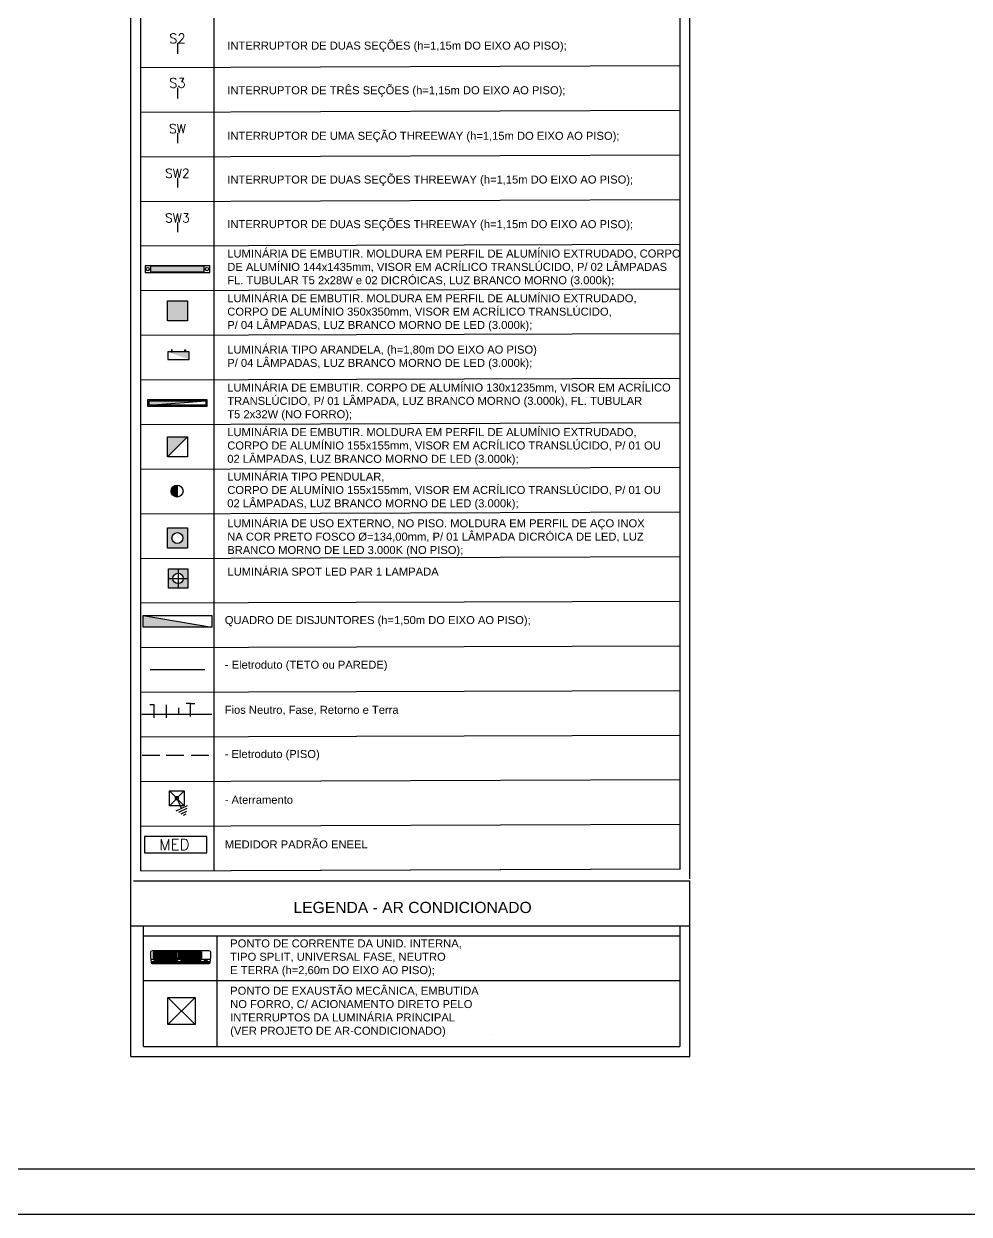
# Model space of a CAD drawing. Header units: millimetres. Extents: x 3082 to 3316, y 298 to 342.
# Drawn here: x 3268.73 to 3284.5, y 297.75 to 317.6 of the extents above; entities that cross this region are included whole.
import ezdxf
from ezdxf.enums import TextEntityAlignment as Align

# ---------------------------------------------------------------- set-up
doc = ezdxf.new("R2010")
doc.units = ezdxf.units.MM
doc.header["$MEASUREMENT"] = 0
doc.linetypes.add('CONTINU', pattern=[0])
doc.linetypes.add('HIDDEN', pattern=[0.375, 0.25, -0.125])
doc.layers.get('0').update_dxf_attribs({"linetype": 'CONTINUOUS'})
for name, color, linetype in [('-HIDRO', 8, 'CONTINUOUS'), ('Ar condicionado', 3, 'CONTINUOUS'), ('eletroduto parede e teto', 2, 'CONTINU'), ('LUMINO', 4, 'CONTINUOUS'), ('PL3', 3, 'CONTINUOUS'), ('Pontos Elétricos e Luminotécnica', 3, 'CONTINUOUS'), ('Pontos Luminotécnicos', 3, 'CONTINUOUS'), ('PONTOS_ELETRICOS', 2, 'CONTINUOUS'), ('projeção', 6, 'CONTINUOUS'), ('TEXTO', 2, 'CONTINUOUS'), ('TXT_0', 7, 'CONTINUOUS')]:
    doc.layers.add(name, color=color, linetype=linetype)
doc.styles.add('ARIAL', font='arial.ttf', dxfattribs={"height": 2})
doc.styles.add('PADRAO_TXT', font='romans.shx')
doc.styles.add('ROMANS', font='romans.shx', dxfattribs={"height": 0.1})

# ---------------------------------------------------------------- blocks, each defined once
blk = doc.blocks.new('interruptor tw duplo')
at = {"layer": 'PL3'}
blk.add_line((0, 0.111), (0, 0), dxfattribs=at)
at = {"layer": 'PL3', "style": 'ROMANS'}
blk.add_text('SW2', height=0.0995, dxfattribs=at).set_placement((0, 0.16), align=Align.MIDDLE)
blk = doc.blocks.new('interruptor threeway simples.01')
at = {"layer": 'PL3'}
blk.add_line((0, 2.48), (0, 0), dxfattribs=at)
at = {"layer": 'PL3', "style": 'ROMANS'}
blk.add_text('SW', height=2.231, dxfattribs=at).set_placement((0, 3.59), align=Align.MIDDLE)
blk = doc.blocks.new('INTERRUPTOR 2.01')
at = {"layer": 'Pontos Elétricos e Luminotécnica'}
blk.add_line((0, 2.68), (0, 0.01), dxfattribs=at)
at = {"layer": 'Pontos Elétricos e Luminotécnica', "style": 'ROMANS'}
blk.add_text('S2', height=2.396, dxfattribs=at).set_placement((0, 3.87), align=Align.MIDDLE)
blk = doc.blocks.new('INTERRUPTOR 3.01')
at = {"layer": 'Pontos Elétricos e Luminotécnica'}
blk.add_line((0, 2.66), (0, 0), dxfattribs=at)
at = {"layer": 'Pontos Elétricos e Luminotécnica', "style": 'ROMANS'}
blk.add_text('S3', height=2.396, dxfattribs=at).set_placement((0, 3.86), align=Align.MIDDLE)
blk = doc.blocks.new('INTERRUPTOR THREEWAY.01')
at = {"layer": 'Pontos Elétricos e Luminotécnica'}
blk.add_line((0, 2.48), (0, 0), dxfattribs=at)
at = {"layer": 'Pontos Elétricos e Luminotécnica', "style": 'ROMANS'}
blk.add_text('SW3', height=2.231, dxfattribs=at).set_placement((0, 3.59), align=Align.MIDDLE)
blk = doc.blocks.new('1111')
at = {"layer": 'Pontos Luminotécnicos'}
h = blk.add_hatch(color=9, dxfattribs=at)
h.dxf.hatch_style = 1
h.paths.add_polyline_path([(-1.3125, -0.134), (-0.1225, -0.134), (-0.1225, -0.01), (-1.3125, -0.01)])
for points in [[(-1.435, -0.144), (0, -0.144), (0, 0), (-1.435, 0)], [(-1.3125, -0.134), (-0.1225, -0.134), (-0.1225, -0.01), (-1.3125, -0.01)]]:
    blk.add_lwpolyline(points, close=True, dxfattribs=at)
for centre in [(-1.37375, -0.072), (-0.06125, -0.072)]:
    blk.add_circle(centre, 0.03675, dxfattribs=at)
blk = doc.blocks.new('ar projeção.01')
at = {"layer": 'projeção', "ltscale": 0.5}
for p, q in [((-0.49, -0.14), (0.49, -0.14)), ((-0.485, -0.181), (0.485, -0.181)), ((-0.455, -0.14), (-0.44, -0.16)), ((-0.452, -0.021), (-0.452, -0.123)), ((-0.452, -0.021), (-0.175, -0.021)), ((-0.452, -0.034), (-0.07, -0.034)), ((-0.452, -0.048), (-0.07, -0.048)), ((-0.452, -0.06), (-0.07, -0.06)), ((-0.452, -0.073), (-0.07, -0.073)), ((-0.452, -0.085), (-0.07, -0.085)), ((-0.452, -0.098), (-0.07, -0.098)), ((-0.452, -0.11), (-0.07, -0.11)), ((-0.452, -0.123), (-0.175, -0.123)), ((-0.44, -0.16), (-0.05, -0.16)), ((-0.406, -0.021), (-0.406, -0.123)), ((-0.36, -0.021), (-0.36, -0.123)), ((-0.314, -0.021), (-0.314, -0.123)), ((-0.267, -0.021), (-0.267, -0.123)), ((-0.221, -0.021), (-0.221, -0.123)), ((-0.175, -0.021), (0.343, -0.021)), ((-0.175, -0.021), (-0.175, -0.123)), ((-0.175, -0.123), (0.343, -0.123)), ((-0.129, -0.021), (-0.129, -0.123)), ((-0.07, -0.021), (-0.07, -0.123)), ((-0.034, -0.14), (-0.05, -0.16)), ((-0.04, -0.021), (-0.04, -0.123)), ((-0.04, -0.034), (0.343, -0.034)), ((-0.04, -0.048), (0.343, -0.048)), ((-0.04, -0.06), (0.343, -0.06)), ((-0.04, -0.073), (0.343, -0.073)), ((-0.04, -0.085), (0.343, -0.085)), ((-0.04, -0.098), (0.343, -0.098)), ((-0.04, -0.11), (0.343, -0.11)), ((-0.01, -0.14), (0.006, -0.16)), ((0.006, -0.16), (0.335, -0.16)), ((0.019, -0.021), (0.019, -0.123)), ((0.065, -0.021), (0.065, -0.123)), ((0.111, -0.021), (0.111, -0.123)), ((0.158, -0.021), (0.158, -0.123)), ((0.204, -0.021), (0.204, -0.123)), ((0.25, -0.021), (0.25, -0.123)), ((0.296, -0.021), (0.296, -0.123)), ((0.35, -0.14), (0.335, -0.16)), ((0.343, -0.021), (0.343, -0.123)), ((0.376, -0.14), (0.391, -0.16)), ((0.391, -0.16), (0.44, -0.16)), ((0.455, -0.14), (0.44, -0.16)), ((-0.481, -0.201), (0.481, -0.201)), ((-0.471, -0.214), (0.471, -0.214))]:
    blk.add_line(p, q, dxfattribs=at)
blk.add_lwpolyline([(-0.453, -0.22, -0.36397), (-0.483, -0.195), (-0.495, -0.105), (-0.495, -0.03, -0.414214), (-0.465, 0), (0.465, 0, -0.414214), (0.495, -0.03), (0.495, -0.105), (0.483, -0.195, -0.36397), (0.453, -0.22)], format="xyb", close=True, dxfattribs=at)
blk = doc.blocks.new('*U301', base_point=(8491.6, 4881.8))
at = {"linetype": 'Continuous'}
for p, q in [((8479.6, 4869.8), (8503.6, 4893.8)), ((8479.6, 4893.8), (8503.6, 4869.8)), ((8479.6, 4893.8), (8503.6, 4893.8)), ((8479.6, 4869.8), (8479.6, 4893.8)), ((8508, 4889.4), (8493.3, 4882.6)), ((8503.6, 4893.8), (8503.6, 4869.8)), ((8503.8, 4898.5), (8512.2, 4880.3)), ((8508.3, 4897.8), (8514.6, 4884.2)), ((8512.8, 4897.1), (8517, 4888)), ((8517.2, 4896.4), (8519.3, 4891.9)), ((8503.6, 4869.8), (8479.6, 4869.8))]:
    blk.add_line(p, q, dxfattribs=at)
at = {"linetype": 'Continuous', "const_width": 3.68}
blk.add_lwpolyline([(8489.7, 4881.8, 1), (8493.4, 4881.8, 1)], format="xyb", close=True, dxfattribs=at)
blk = doc.blocks.new('medi')
at = {"layer": 'PONTOS_ELETRICOS'}
blk.add_lwpolyline([(-0.282, -0.074), (0.282, -0.074), (0.282, 0.074), (-0.282, 0.074)], close=True, dxfattribs=at)
at = {"layer": 'TXT_0', "style": 'PADRAO_TXT'}
blk.add_text('MED', height=0.1, dxfattribs=at).set_placement((-0.148, -0.049))
blk = doc.blocks.new('arandela')
at = {"layer": 'eletroduto parede e teto'}
blk.add_hatch(color=9, dxfattribs=at).paths.add_polyline_path([(-0.034, -0.145), (0.09, 0.211), (-0.034, 0.211)])
at = {"layer": 'Pontos Luminotécnicos', "ltscale": 0.5}
for points in [[(-0.034, -0.145), (0.09, -0.145), (0.09, 0.211), (-0.034, 0.211)], [(-0.07, 0.149), (-0.034, 0.149), (-0.034, 0.14), (-0.07, 0.14)], [(-0.07, -0.083), (-0.034, -0.083), (-0.034, -0.074), (-0.07, -0.074)]]:
    blk.add_lwpolyline(points, close=True, dxfattribs=at)
blk = doc.blocks.new('pendular')
at = {"layer": 'eletroduto parede e teto'}
blk.add_hatch(color=9, dxfattribs=at).paths.add_polyline_path([(3259.341, 320.702, 0.414214), (3259.441, 320.602), (3259.441, 320.802, 0.414214)])
at = {"layer": 'Pontos Luminotécnicos'}
blk.add_line((3259.441, 320.802), (3259.441, 320.602), dxfattribs=at)
blk.add_circle((3259.441, 320.702), 0.1, dxfattribs=at)
blk = doc.blocks.new('FACHO ABERTO.01')
at = {"layer": 'Pontos Luminotécnicos'}
h = blk.add_hatch(color=9, dxfattribs=at)
h.dxf.hatch_style = 1
h.paths.add_polyline_path([(0, 0.0675), (-0.0675, 0.0675), (-0.0675, 0), (-0.0361, 0, -0.414214), (0, 0.0361)])
h.paths.add_polyline_path([(0.0675, 0.0675), (0, 0.0675), (0, 0.0361, -0.414214), (0.0361, 0), (0.0675, 0)])
h.paths.add_polyline_path([(0.0675, 0), (0.0361, 0, -0.414214), (0, -0.0361), (0, -0.0675), (0.0675, -0.0675)])
h.paths.add_polyline_path([(0, -0.0361, -0.414214), (-0.0361, 0), (-0.0675, 0), (-0.0675, -0.0675), (0, -0.0675)])
for p, q in [((-0.0675, 0), (0.0675, 0)), ((0, 0.0675), (0, -0.0675))]:
    blk.add_line(p, q, dxfattribs=at)
blk.add_lwpolyline([(-0.0675, 0.0675), (0.0675, 0.0675), (0.0675, -0.0675), (-0.0675, -0.0675)], close=True, dxfattribs=at)
blk.add_circle((0, 0), 0.0361, dxfattribs=at)

msp = doc.modelspace()

# ---------------------------------------------------------------- hatches: boundary and pattern name
at = {"layer": 'Pontos Elétricos e Luminotécnica'}
msp.add_hatch(color=254, dxfattribs=at).paths.add_polyline_path([(3271.868, 307.535), (3270.719, 307.732), (3270.719, 307.535)])
at = {"layer": 'Pontos Luminotécnicos'}
h = msp.add_hatch(color=9, dxfattribs=at)
h.dxf.hatch_style = 1
h.paths.add_polyline_path([(3271.125, 312.643), (3271.459, 312.643), (3271.459, 312.978), (3271.125, 312.978)])
at = {"layer": 'Pontos Luminotécnicos', "ltscale": 0.05}
h = msp.add_hatch(color=9, dxfattribs=at)
h.dxf.hatch_style = 1
h.paths.add_polyline_path([(3271.764, 311.312), (3270.82, 311.312), (3270.82, 311.236)])
h = msp.add_hatch(color=9, dxfattribs=at)
h.dxf.hatch_style = 1
h.paths.add_polyline_path([(3271.459, 310.71), (3271.125, 310.71), (3271.125, 310.376)])
at = {"layer": 'Pontos Luminotécnicos'}
h = msp.add_hatch(color=251, dxfattribs=at)
h.dxf.hatch_style = 1
h.paths.add_polyline_path([(3271.459, 309.19), (3271.125, 309.19), (3271.125, 308.855), (3271.459, 308.855)])
h.paths.add_polyline_path([(3271.382, 309.022, -1), (3271.201, 309.022, -1)], flags=16)

# ---------------------------------------------------------------- linework, layer by layer
at = {"layer": '-HIDRO'}
for p, q in [((3315.286, 298.498), (3254.836, 298.498)), ((3252.961, 297.748), (3316.036, 297.748))]:
    msp.add_line(p, q, dxfattribs=at)
at = {"color": 5}
for p, q in [((3270.514, 303.307), (3270.514, 319.272)), ((3279.837, 303.338), (3279.837, 319.303)), ((3270.514, 300.378), (3270.514, 303.307)), ((3270.56, 303.307), (3279.837, 303.307)), ((3279.837, 300.378), (3279.837, 303.307)), ((3270.514, 302.558), (3279.837, 302.558)), ((3276.528, 300.736), (3276.528, 300.736)), ((3270.514, 300.378), (3279.837, 300.378))]:
    msp.add_line(p, q, dxfattribs=at)
at = {"color": 250}
for p, q in [((3270.681, 303.474), (3270.683, 318.523)), ((3279.671, 318.554), (3279.671, 303.505)), ((3271.902, 318.356), (3271.902, 303.478)), ((3270.681, 316.868), (3279.671, 316.899)), ((3270.681, 316.868), (3279.671, 316.899)), ((3270.681, 316.124), (3279.671, 316.155)), ((3270.681, 316.124), (3279.671, 316.155)), ((3270.681, 315.38), (3279.671, 315.411)), ((3270.681, 315.38), (3279.671, 315.411)), ((3270.681, 314.636), (3279.671, 314.667)), ((3270.681, 313.892), (3279.671, 313.922)), ((3270.681, 313.148), (3279.671, 313.178)), ((3270.681, 312.403), (3279.671, 312.434)), ((3270.681, 311.659), (3279.671, 311.69)), ((3270.681, 310.915), (3279.671, 310.946)), ((3270.681, 310.171), (3279.671, 310.202)), ((3270.681, 309.427), (3279.671, 309.458)), ((3270.681, 308.683), (3279.671, 308.713)), ((3270.681, 307.939), (3279.671, 307.969)), ((3270.681, 307.194), (3279.671, 307.225)), ((3270.684, 306.45), (3279.673, 306.481)), ((3270.684, 305.706), (3279.673, 305.737)), ((3270.684, 305.706), (3279.673, 305.737)), ((3270.686, 304.962), (3279.676, 304.993)), ((3270.686, 304.962), (3279.676, 304.993)), ((3270.689, 304.218), (3279.678, 304.249)), ((3270.689, 304.218), (3279.678, 304.249)), ((3270.681, 303.474), (3279.671, 303.505)), ((3270.691, 303.474), (3279.681, 303.505)), ((3270.727, 300.545), (3270.727, 302.558)), ((3279.671, 302.558), (3279.671, 300.545)), ((3270.727, 302.391), (3279.671, 302.391)), ((3270.727, 302.391), (3279.671, 302.391)), ((3271.948, 302.391), (3271.948, 300.545)), ((3270.727, 301.647), (3279.671, 301.647)), ((3270.727, 300.545), (3279.671, 300.545))]:
    msp.add_line(p, q, dxfattribs=at)
at = {"layer": 'LUMINO'}
for p, q in [((3270.836, 306.831), (3271.751, 306.831)), ((3271.512, 306.261), (3271.441, 306.261)), ((3271.512, 306.048), (3271.512, 306.261)), ((3271.512, 306.261), (3271.583, 306.261)), ((3270.699, 306.083), (3271.867, 306.083)), ((3270.7, 306.083), (3270.996, 306.083)), ((3270.904, 306.239), (3270.833, 306.239)), ((3270.904, 306.026), (3270.904, 306.239)), ((3271.112, 306.026), (3271.112, 306.239)), ((3271.315, 306.083), (3271.315, 306.189)), ((3270.703, 305.401), (3270.999, 305.401)), ((3271.104, 305.401), (3271.4, 305.401)), ((3271.52, 305.401), (3271.816, 305.401))]:
    msp.add_line(p, q, dxfattribs=at)
at = {"layer": 'Pontos Elétricos e Luminotécnica'}
msp.add_line((3270.719, 307.732), (3271.868, 307.535), dxfattribs=at)
msp.add_lwpolyline([(3271.868, 307.732), (3271.868, 307.535), (3270.719, 307.535), (3270.719, 307.732)], close=True, dxfattribs=at)
at = {"layer": 'Pontos Luminotécnicos', "ltscale": 0.05}
msp.add_line((3270.82, 311.236), (3271.764, 311.312), dxfattribs=at)
at = {"layer": 'Pontos Luminotécnicos', "ltscale": 0.5}
msp.add_line((3271.125, 310.376), (3271.459, 310.71), dxfattribs=at)
at = {"layer": 'Pontos Luminotécnicos', "color": 6, "linetype": 'HIDDEN', "ltscale": 10}
for p, q in [((3271.59, 300.911), (3271.13, 301.36)), ((3271.13, 300.911), (3271.59, 301.36))]:
    msp.add_line(p, q, dxfattribs=at)
at = {"layer": 'Pontos Luminotécnicos', "ltscale": 0.5}
for points in [[(3271.125, 312.978), (3271.459, 312.978), (3271.459, 312.643), (3271.125, 312.643)], [(3271.125, 310.71), (3271.459, 310.71), (3271.459, 310.376), (3271.125, 310.376)], [(3271.125, 309.19), (3271.459, 309.19), (3271.459, 308.855), (3271.125, 308.855)]]:
    msp.add_lwpolyline(points, close=True, dxfattribs=at)
at = {"layer": 'Pontos Luminotécnicos', "ltscale": 0.05}
for points in [[(3270.8, 311.332), (3271.784, 311.332), (3271.784, 311.216), (3270.8, 311.216)], [(3270.82, 311.312), (3271.764, 311.312), (3271.764, 311.236), (3270.82, 311.236)]]:
    msp.add_lwpolyline(points, close=True, dxfattribs=at)
at = {"layer": 'Pontos Luminotécnicos', "ltscale": 10}
msp.add_lwpolyline([(3271.13, 301.36), (3271.59, 301.36), (3271.59, 300.911), (3271.13, 300.911)], close=True, dxfattribs=at)
at = {"layer": 'Pontos Luminotécnicos'}
msp.add_circle((3271.292, 309.022), 0.0907, dxfattribs=at)

# ---------------------------------------------------------------- block references
at = {"layer": 'Ar condicionado', "xscale": 1.008767352160284, "yscale": 1.008767352160284, "zscale": 1.008767352160284}
msp.add_blockref('ar projeção.01', (3271.346, 302.143), dxfattribs=at)
at = {"layer": 'eletroduto parede e teto', "rotation": 270}
msp.add_blockref('arandela', (3271.278, 312.09), dxfattribs=at)
at = {"layer": 'eletroduto parede e teto'}
msp.add_blockref('pendular', (11.846, -10.897), dxfattribs=at)
at = {"layer": 'eletroduto parede e teto', "xscale": 1.842749999999999, "yscale": 1.842749999999999, "zscale": 1.842749999999999}
msp.add_blockref('medi', (3271.262, 303.909), dxfattribs=at)
at = {"layer": 'LUMINO', "xscale": 0.01040050313772038, "yscale": 0.01040050313772038, "zscale": 0.01040050313772038, "rotation": 270}
msp.add_blockref('*U301', (3271.283, 304.684), dxfattribs=at)
at = {"layer": 'Pontos Elétricos e Luminotécnica'}
for name, p, xscale, yscale, zscale in [('INTERRUPTOR 2.01', (3271.292, 317.095), 0.066733875, 0.066733875, 0.066733875), ('INTERRUPTOR 3.01', (3271.292, 316.352), 0.066733875, 0.066733875, 0.066733875), ('interruptor threeway simples.01', (3271.292, 315.608), 0.066733875, 0.066733875, 0.066733875), ('interruptor tw duplo', (3271.292, 314.864), 1.495360381677012, 1.495360381677012, 1.495360381677012), ('INTERRUPTOR THREEWAY.01', (3271.292, 314.12), 0.066733875, 0.066733875, 0.066733875)]:
    msp.add_blockref(name, p, dxfattribs=dict(at, xscale=xscale, yscale=yscale, zscale=zscale))
at = {"layer": 'Pontos Luminotécnicos'}
for name, p, xscale, yscale, zscale in [('1111', (3271.831, 313.56), 0.7512571735107952, 0.7512571735107952, 0.7512571735107952), ('FACHO ABERTO.01', (3271.303, 308.348), 2.4, 2.4, 2.4)]:
    msp.add_blockref(name, p, dxfattribs=dict(at, xscale=xscale, yscale=yscale, zscale=zscale))

# ---------------------------------------------------------------- texts
at = {"layer": 'TEXTO', "color": 2, "style": 'ARIAL'}
msp.add_text('LEGENDA - AR CONDICIONADO', height=0.18685, dxfattribs=at).set_placement((3275.215, 302.769), align=Align.CENTER)
at = {"layer": 'TEXTO', "char_height": 0.13347, "attachment_point": 4, "style": 'ARIAL'}
for s, insert in [('INTERRUPTOR DE DUAS SEÇÕES (h=1,15m DO EIXO AO PISO);', (3272.124, 317.212)), ('INTERRUPTOR DE TRÊS SEÇÕES (h=1,15m DO EIXO AO PISO);', (3272.124, 316.468)), ('INTERRUPTOR DE UMA SEÇÃO THREEWAY (h=1,15m DO EIXO AO PISO);', (3272.124, 315.708)), ('INTERRUPTOR DE DUAS SEÇÕES THREEWAY (h=1,15m DO EIXO AO PISO);', (3272.124, 314.979)), ('INTERRUPTOR DE DUAS SEÇÕES THREEWAY (h=1,15m DO EIXO AO PISO);', (3272.124, 314.235)), ('LUMINÁRIA DE EMBUTIR. MOLDURA EM PERFIL DE ALUMÍNIO EXTRUDADO, CORPO\\PDE ALUMÍNIO 144x1435mm, VISOR EM ACRÍLICO TRANSLÚCIDO, P/ 02 LÂMPADAS\\PFL. TUBULAR T5 2x28W e 02 DICRÓICAS, LUZ BRANCO MORNO (3.000k);', (3272.124, 313.523)), ('LUMINÁRIA DE EMBUTIR. MOLDURA EM PERFIL DE ALUMÍNIO EXTRUDADO,\\PCORPO DE ALUMÍNIO 350x350mm, VISOR EM ACRÍLICO TRANSLÚCIDO,\\PP/ 04 LÂMPADAS, LUZ BRANCO MORNO DE LED (3.000k);', (3272.124, 312.777)), ('LUMINÁRIA TIPO ARANDELA, (h=1,80m DO EIXO AO PISO)\\PP/ 04 LÂMPADAS, LUZ BRANCO MORNO DE LED (3.000k);', (3272.124, 312.033)), ('LUMINÁRIA DE EMBUTIR. CORPO DE ALUMÍNIO 130x1235mm, VISOR EM ACRÍLICO\\PTRANSLÚCIDO, P/ 01 LÂMPADA, LUZ BRANCO MORNO (3.000k), FL. TUBULAR\\PT5 2x32W (NO FORRO);', (3272.124, 311.289)), ('LUMINÁRIA DE USO EXTERNO, NO PISO. MOLDURA EM PERFIL DE AÇO INOX\\PNA COR PRETO FOSCO %%C=134,00mm, P/ 01 LÂMPADA DICRÓICA DE LED, LUZ\\PBRANCO MORNO DE LED 3.000K (NO PISO);', (3272.124, 309.025)), ('LUMINÁRIA SPOT LED PAR 1 LAMPADA', (3272.127, 308.461)), ('QUADRO DE DISJUNTORES (h=1,50m DO EIXO AO PISO);', (3272.083, 307.634)), ('- Eletroduto (TETO ou PAREDE)', (3272.083, 306.89)), ('Fios Neutro, Fase, Retorno e Terra', (3272.081, 306.145)), ('- Eletroduto (PISO)', (3272.081, 305.401)), ('- Aterramento', (3272.081, 304.657)), ('MEDIDOR PADRÃO ENEEL', (3272.083, 303.913)), ('PONTO DE CORRENTE DA UNID. INTERNA,\\PTIPO SPLIT, UNIVERSAL FASE, NEUTRO\\PE TERRA (h=2,60m DO EIXO AO PISO);', (3272.173, 302.02)), ('PONTO DE EXAUSTÃO MECÂNICA, EMBUTIDA\\PNO FORRO, C/ ACIONAMENTO DIRETO PELO\\PINTERRUPTOS DA LUMINÁRIA PRINCIPAL\\P(VER PROJETO DE AR-CONDICIONADO)', (3272.173, 301.12))]:
    msp.add_mtext(s, dxfattribs=dict(at, insert=insert))
at = {"layer": 'TEXTO', "char_height": 0.13347, "width": 10.06623, "attachment_point": 4, "style": 'ARIAL'}
for s, insert in [('LUMINÁRIA DE EMBUTIR. MOLDURA EM PERFIL DE ALUMÍNIO EXTRUDADO,\\PCORPO DE ALUMÍNIO 155x155mm, VISOR EM ACRÍLICO TRANSLÚCIDO, P/ 01 OU\\P02 LÂMPADAS, LUZ BRANCO MORNO DE LED (3.000k);', (3272.124, 310.545)), ('LUMINÁRIA TIPO PENDULAR,\\PCORPO DE ALUMÍNIO 155x155mm, VISOR EM ACRÍLICO TRANSLÚCIDO, P/ 01 OU\\P02 LÂMPADAS, LUZ BRANCO MORNO DE LED (3.000k);', (3272.124, 309.803))]:
    msp.add_mtext(s, dxfattribs=dict(at, insert=insert))

doc.saveas('drawing.dxf')
